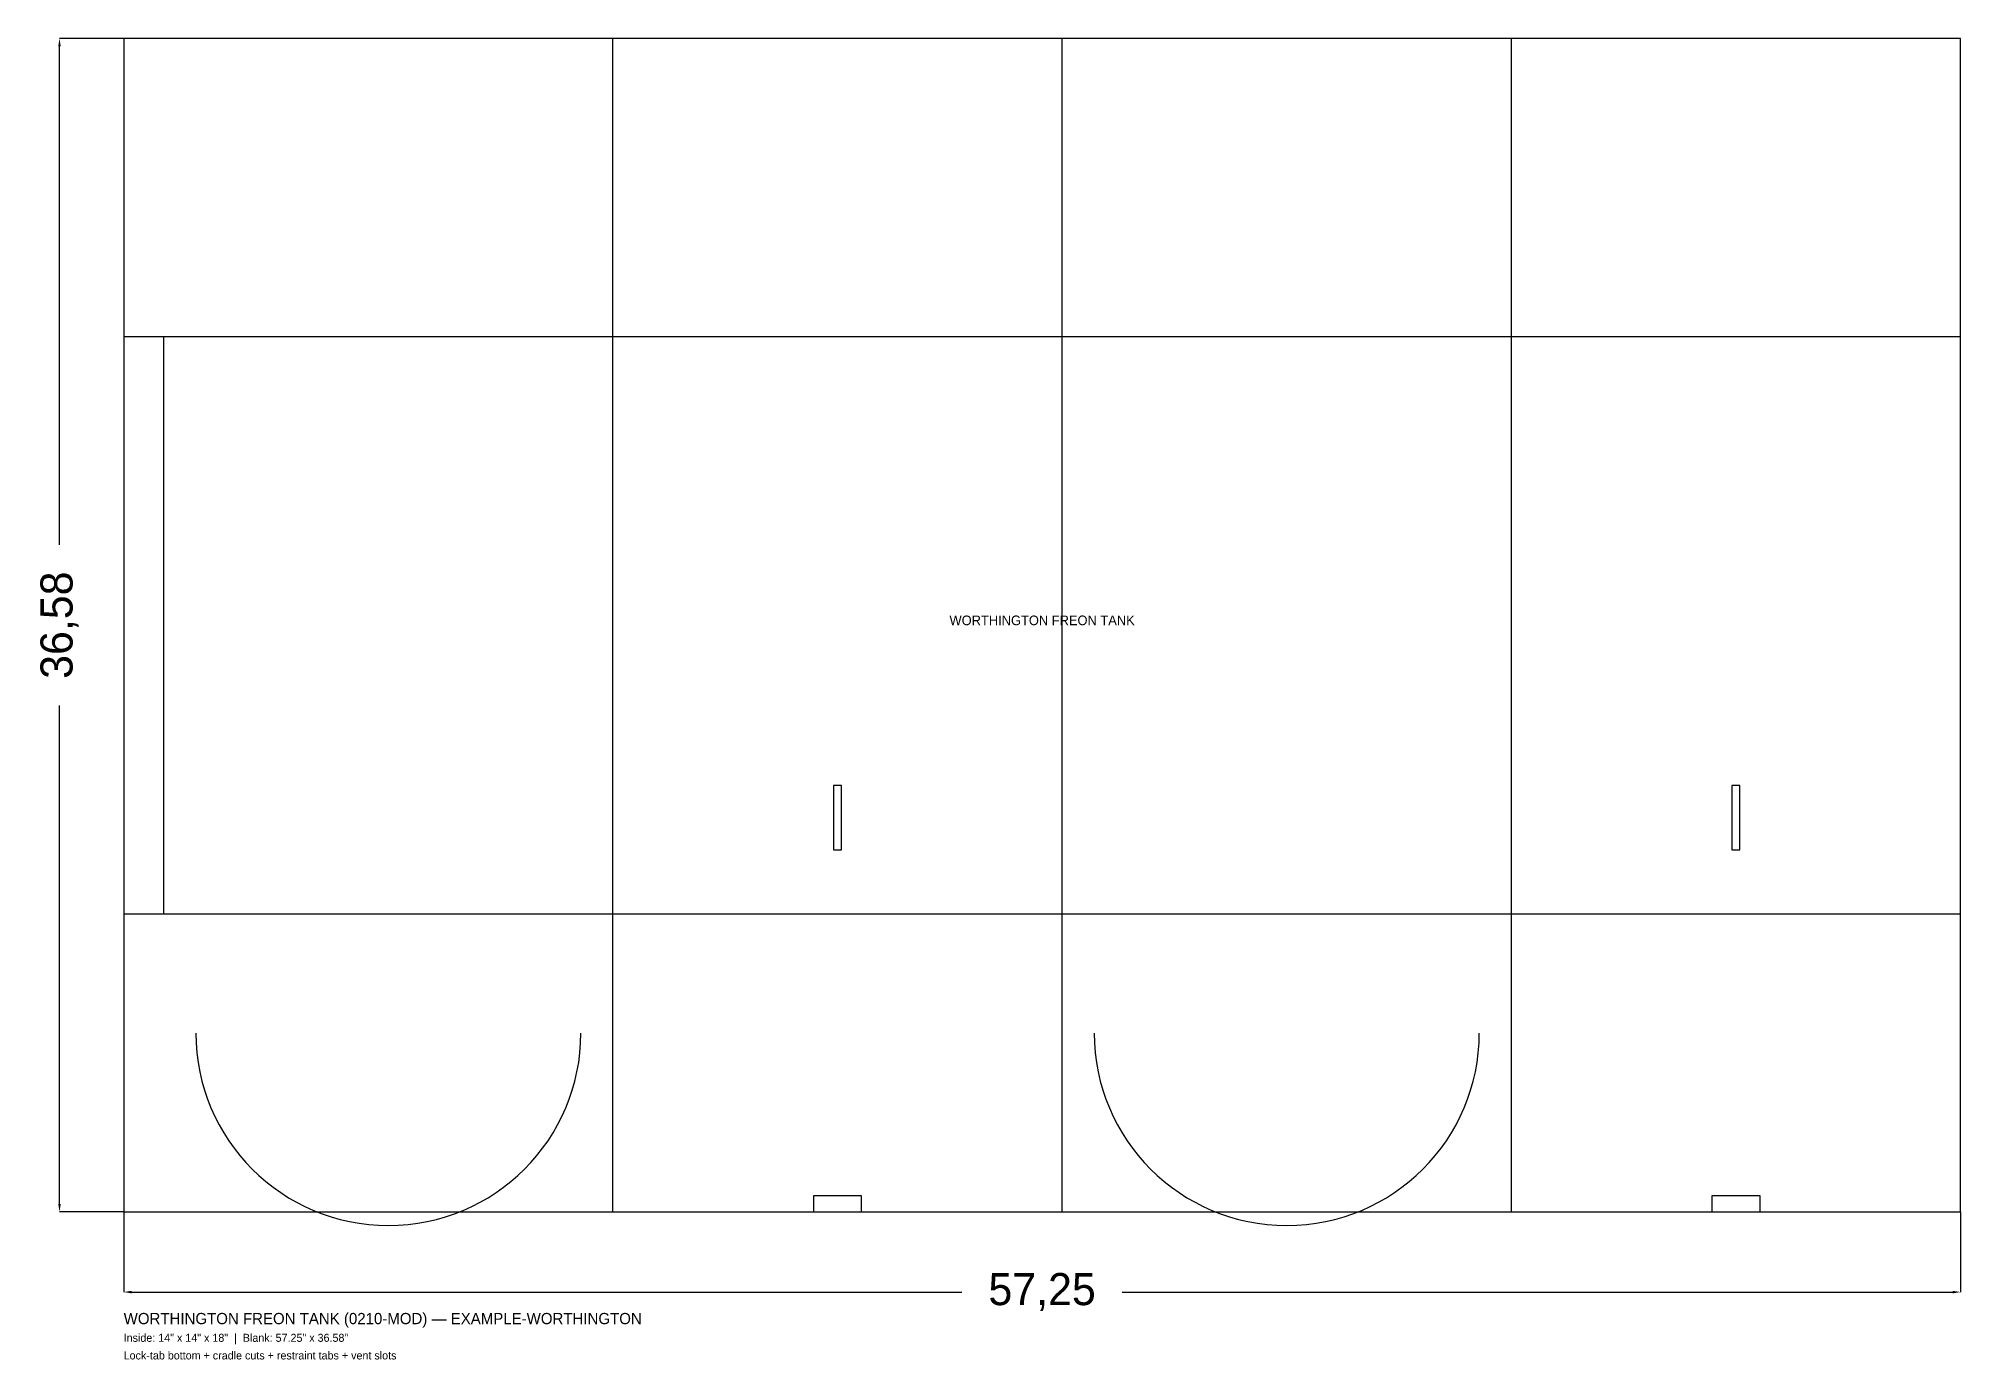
# Model space of a CAD drawing. Header units: metres. Extents: x -2.7 to 57.2, y -4.6 to 36.6.
import ezdxf
from ezdxf.enums import TextEntityAlignment as Align

# ---------------------------------------------------------------- set-up
doc = ezdxf.new("R2010")
doc.units = ezdxf.units.M
for name, color, linetype in [('CUT', 1, 'Continuous'), ('DIMENSION', 3, 'Continuous'), ('SCORE', 5, 'Continuous'), ('TITLE', 7, 'Continuous')]:
    doc.layers.add(name, color=color, linetype=linetype)
doc.dimstyles.get("Standard").update_dxf_attribs({"dimtxt": 2.5, "dimasz": 2.5, "dimexe": 1.25, "dimexo": 0.625, "dimtad": 1, "dimcen": 2.5, "dimazin": 3, "dimtfac": 1, "dimtmove": 0, "dimatfit": 3})

# ---------------------------------------------------------------- blocks, each defined once
blk = doc.blocks.new('_CLOSEDFILLED')
at = {"color": 0, "linetype": 'BYBLOCK'}
blk.add_solid([(-1, 0.16), (0, 0), (-1, -0.16)], dxfattribs=at)
blk = doc.blocks.new('*D1')
for p, q in [((0, 0), (0, -2.5)), ((57.25, 0), (57.25, -2.5)), ((0.25, -2.5), (26.125, -2.5)), ((31.125, -2.5), (57, -2.5))]:
    blk.add_line(p, q)
at = {"layer": 'Defpoints'}
for p in [(0, 0), (57.25, 0), (0, -2.5)]:
    blk.add_point(p, dxfattribs=at)
at = {"layer": 'DIMENSION', "xscale": 0.25, "yscale": 0.25, "rotation": 180}
blk.add_blockref('_CLOSEDFILLED', (0, -2.5), dxfattribs=at)
at = {"layer": 'DIMENSION', "xscale": 0.25, "yscale": 0.25}
blk.add_blockref('_CLOSEDFILLED', (57.25, -2.5), dxfattribs=at)
at = {"layer": 'DIMENSION', "insert": (28.625, -2.5), "char_height": 1, "attachment_point": 5}
blk.add_mtext('57,25', dxfattribs=at)
blk = doc.blocks.new('*D2')
for p, q in [((0, 36.583), (-2, 36.583)), ((-2, 20.791), (-2, 36.333)), ((-2, 0.25), (-2, 15.791)), ((0, 0), (-2, 0))]:
    blk.add_line(p, q)
at = {"layer": 'Defpoints'}
for p in [(0, 36.583), (-2, 0), (0, 0)]:
    blk.add_point(p, dxfattribs=at)
at = {"layer": 'DIMENSION', "xscale": 0.25, "yscale": 0.25}
for p, rotation in [((-2, 36.583), 90), ((-2, 0), 270)]:
    blk.add_blockref('_CLOSEDFILLED', p, dxfattribs=dict(at, rotation=rotation))
at = {"layer": 'DIMENSION', "insert": (-2, 18.291), "char_height": 1, "attachment_point": 5, "rotation": 90}
blk.add_mtext('36,58', dxfattribs=at)

msp = doc.modelspace()

# ---------------------------------------------------------------- linework, layer by layer
at = {"layer": 'CUT'}
for p, q in [((15.25, 27.291), (15.25, 36.583)), ((29.25, 27.291), (29.25, 36.583)), ((43.25, 27.291), (43.25, 36.583)), ((15.25, 0), (15.25, 9.291)), ((29.25, 0), (29.25, 9.291)), ((43.25, 0), (43.25, 9.291))]:
    msp.add_line(p, q, dxfattribs=at)
for points in [[(0, 0), (57.25, 0), (57.25, 36.583), (0, 36.583)], [(22.125, 11.291), (22.375, 11.291), (22.375, 13.291), (22.125, 13.291)], [(50.125, 11.291), (50.375, 11.291), (50.375, 13.291), (50.125, 13.291)], [(21.5, 0), (23, 0), (23, 0.5), (21.5, 0.5)], [(49.5, 0), (51, 0), (51, 0.5), (49.5, 0.5)]]:
    msp.add_lwpolyline(points, close=True, dxfattribs=at)
for centre in [(8.25, 5.575), (36.25, 5.575)]:
    msp.add_arc(centre, 6, 180, 360, dxfattribs=at)
at = {"layer": 'SCORE'}
for p, q in [((0, 27.291), (57.25, 27.291)), ((1.25, 9.291), (1.25, 27.291)), ((15.25, 9.291), (15.25, 27.291)), ((29.25, 9.291), (29.25, 27.291)), ((43.25, 9.291), (43.25, 27.291)), ((0, 9.291), (57.25, 9.291))]:
    msp.add_line(p, q, dxfattribs=at)

# ---------------------------------------------------------------- texts
at = {"layer": 'TITLE'}
msp.add_text('WORTHINGTON FREON TANK', height=0.3, dxfattribs=at).set_placement((28.625, 18.291), align=Align.CENTER)
for s, height, p in [('WORTHINGTON FREON TANK (0210-MOD) — EXAMPLE-WORTHINGTON', 0.35, (0, -3.5)), ('Inside: 14" x 14" x 18"  |  Blank: 57.25" x 36.58"', 0.25, (0, -4.05)), ('Lock-tab bottom + cradle cuts + restraint tabs + vent slots', 0.25, (0, -4.6))]:
    msp.add_text(s, height=height, dxfattribs=at).set_placement(p)

# ---------------------------------------------------------------- dimensions: what is measured, and where the dimension line sits
at = {"layer": 'DIMENSION'}
dim = msp.add_linear_dim(base=(-2, 0), p1=(0, 0), p2=(0, 36.583), angle=90, dimstyle='Standard', dxfattribs=at)
dim.commit()
dim.dimension.update_dxf_attribs({"geometry": '*D2', "text_midpoint": (-2, 18.291)})
dim = msp.add_linear_dim(base=(0, -2.5), p1=(0, 0), p2=(57.25, 0), dimstyle='Standard', dxfattribs=at)
dim.commit()
dim.dimension.update_dxf_attribs({"geometry": '*D1', "text_midpoint": (28.625, -2.5)})

doc.saveas('drawing.dxf')
